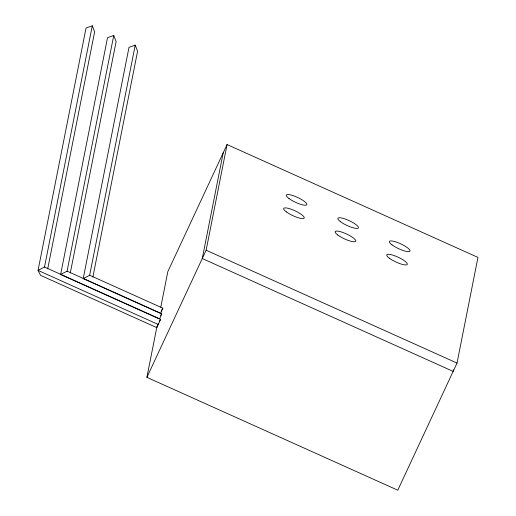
<?xml version="1.0" encoding="UTF-8"?>
<svg xmlns="http://www.w3.org/2000/svg" width="516" height="516" viewBox="0 0 516 516"><rect width="100%" height="100%" fill="white"/><g stroke="black" fill="none" stroke-linecap="round" stroke-linejoin="round"><path stroke-width="0.77" d="M44.505 267.056L92.274 25.8L86.037 28.025L38.049 270.397L40.629 275.376L156.741 327.608L160.618 319.294L44.505 267.056L38.049 270.397L158.457 324.564M47.704 268.875L94.628 31.889L92.274 25.8M60.63 274.499L67.08 271.164L161.721 313.734L159.56 319.004L60.63 274.499L107.521 37.687L113.752 35.462L116.113 41.551L70.286 272.983M67.08 271.164L113.752 35.462M83.211 278.601L89.661 275.267L162.817 308.175L160.663 313.444L83.211 278.601L129 47.349L135.231 45.124L137.591 51.219L92.867 277.086M89.661 275.267L135.231 45.124M160.792 307.155L167.816 271.674L227.066 144.551L477.951 257.413L457.028 363.077L397.778 490.2L146.899 377.338L156.89 326.873M223.189 152.865L202.272 258.529L453.151 371.391L453.467 369.817M146.899 377.338L206.142 250.215L227.066 144.551M156.741 327.608L158.36 323.661M161.102 311.225L162.817 308.175M160.689 315.566L161.721 313.734M159.244 321.732L160.618 319.294M206.142 250.215L457.028 363.077M337.825 235.032A11.326 2.644 25 0 0 355.311 241.598A11.326 2.644 25 0 0 343.333 232.645A11.326 2.644 25 0 0 337.825 235.032M286.277 211.837A11.326 2.644 25 0 0 303.763 218.403A11.326 2.644 25 0 0 291.779 209.457A11.326 2.644 25 0 0 286.277 211.837M389.38 258.219A11.326 2.644 25 0 0 406.866 264.785A11.326 2.644 25 0 0 394.882 255.839A11.326 2.644 25 0 0 389.38 258.219M392.018 244.881A11.326 2.644 25 0 0 409.504 251.447A11.326 2.644 25 0 0 397.526 242.494A11.326 2.644 25 0 0 392.018 244.881M340.47 221.686A11.326 2.644 25 0 0 357.956 228.253A11.326 2.644 25 0 0 345.978 219.306A11.326 2.644 25 0 0 340.47 221.686M288.915 198.499A11.326 2.644 25 0 0 306.401 205.065A11.326 2.644 25 0 0 294.423 196.112A11.326 2.644 25 0 0 288.915 198.499"/></g></svg>
